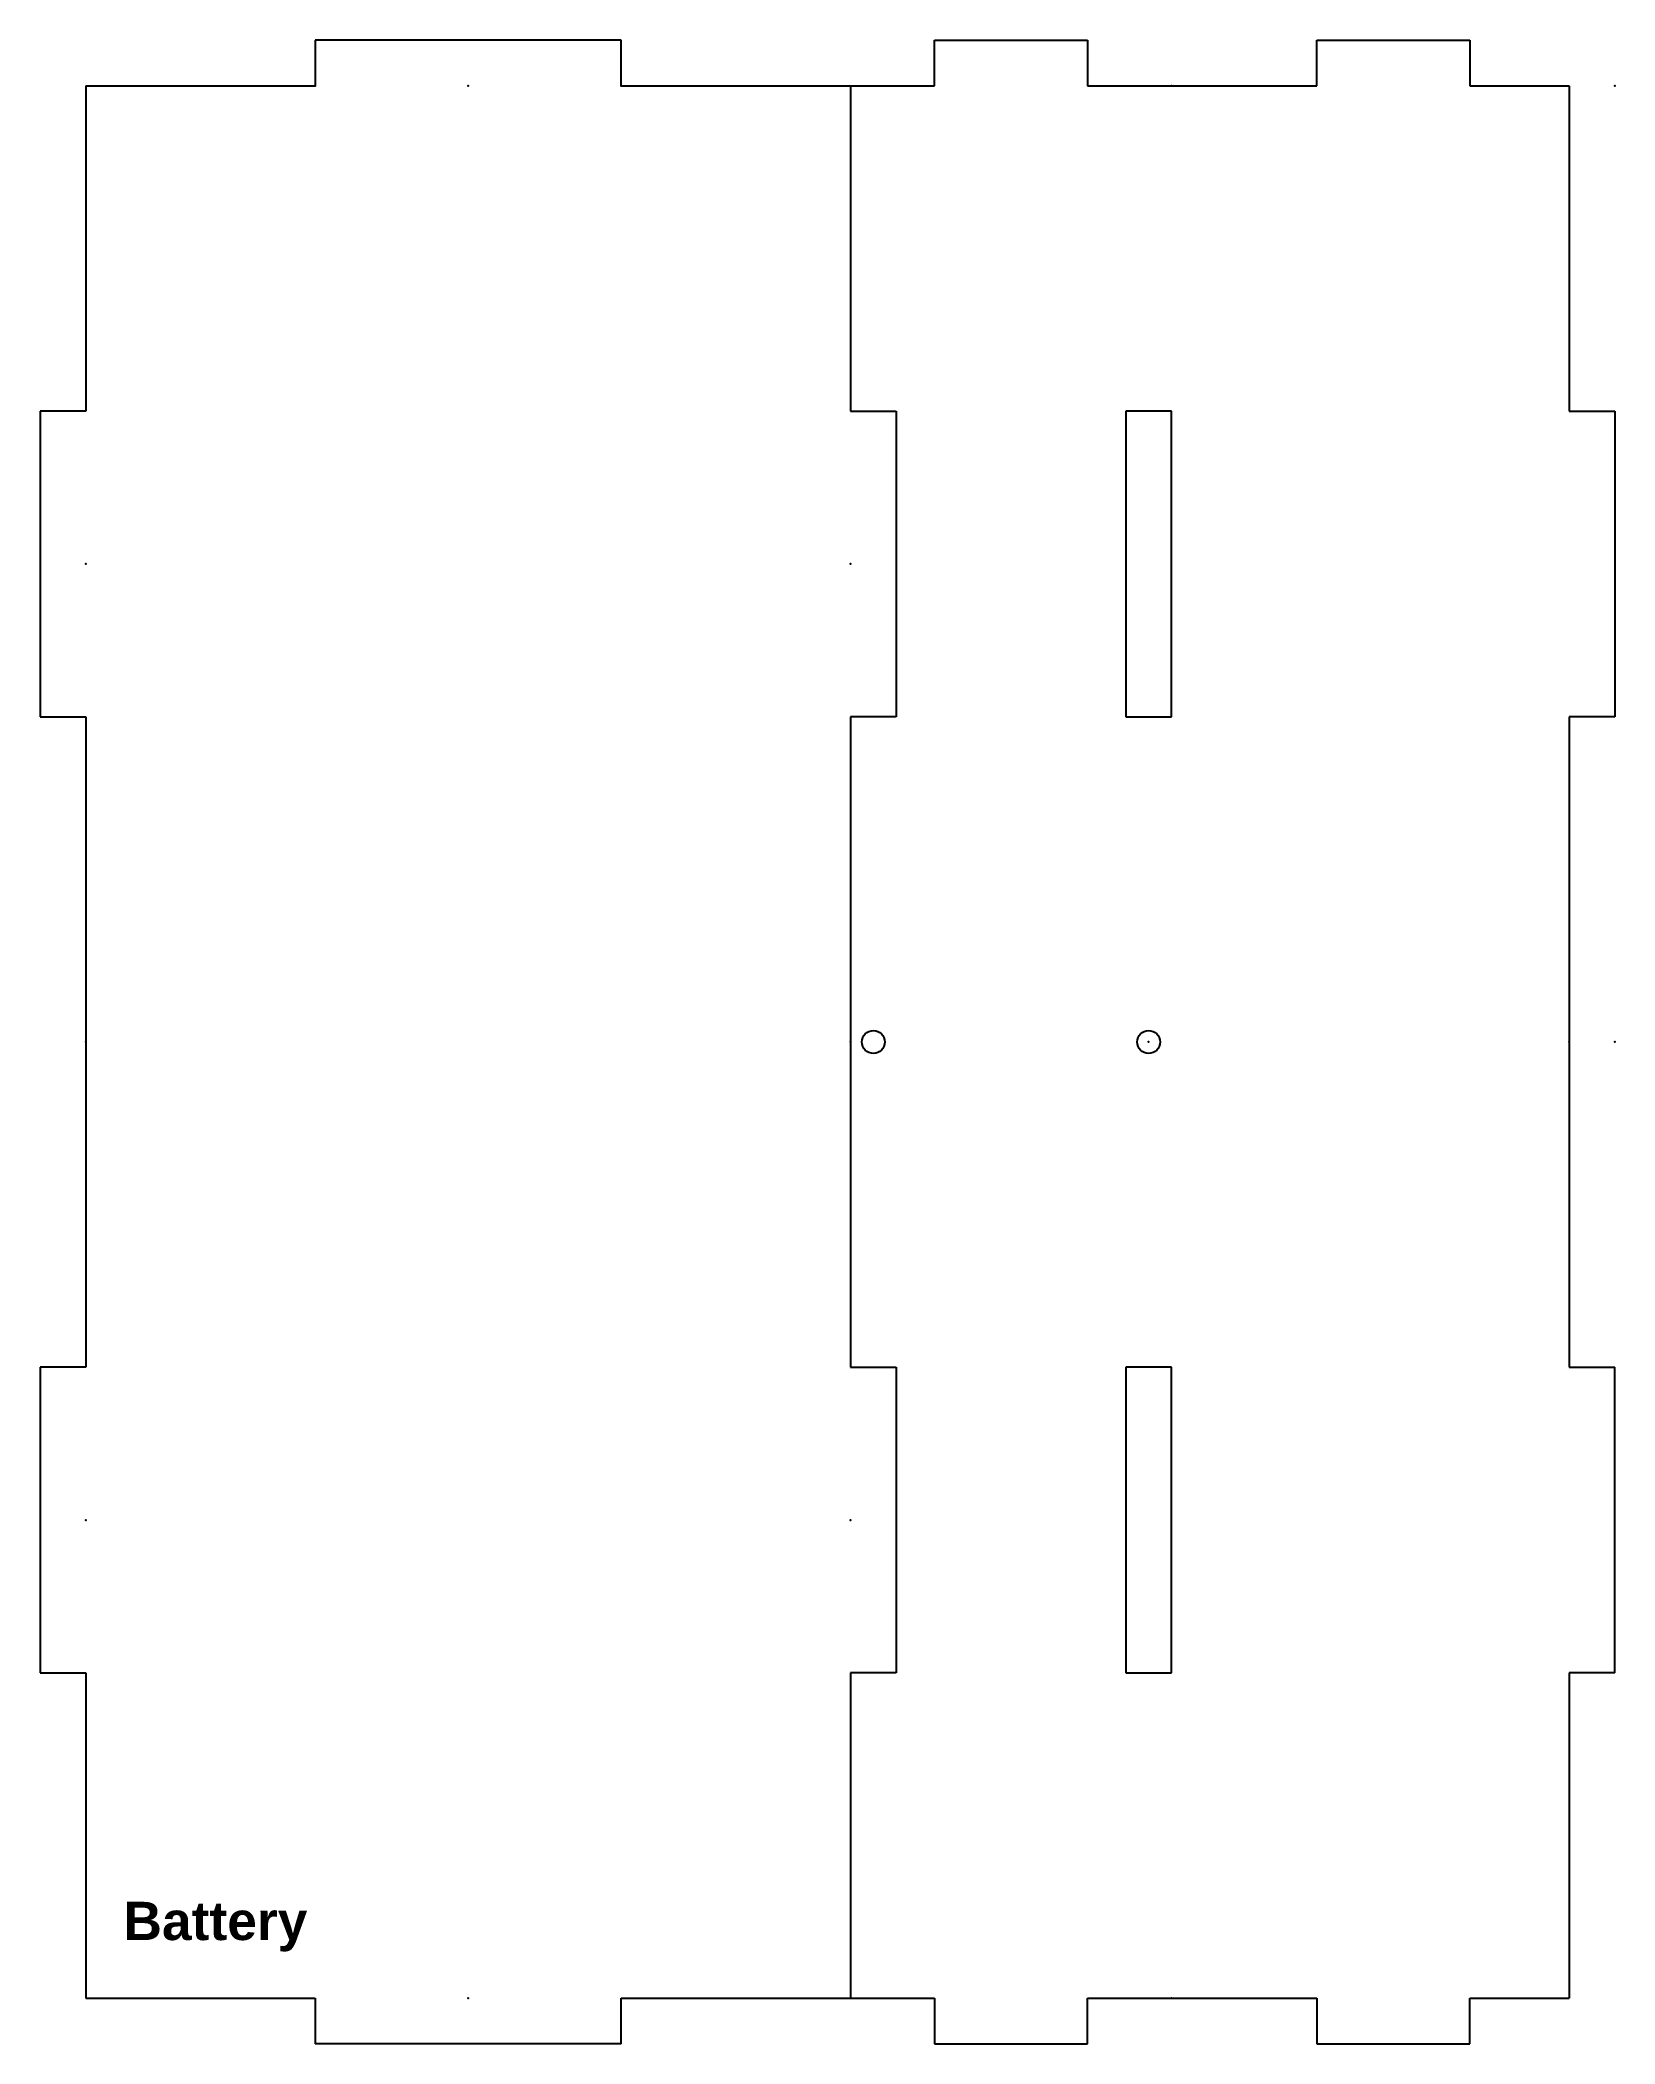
# Model space of a CAD drawing. Header units: millimetres. Extents: x 641 to 847, y 558 to 820.
import ezdxf

# ---------------------------------------------------------------- set-up
doc = ezdxf.new("R2010")
doc.units = ezdxf.units.MM
doc.layers.add('FabLab', color=4, linetype='Continuous', true_color=0x00ffff)
doc.layers.add('FabLab$CUT', color=18, linetype='Continuous', true_color=0x000000)
doc.styles.add('Arial Regular', font='')
doc.styles.get('Arial Regular').set_extended_font_data('Arial')

msp = doc.modelspace()

# ---------------------------------------------------------------- linework, layer by layer
at = {"layer": 'FabLab'}
for p in [(789.36, 813.55), (789.36, 563.55)]:
    msp.add_point(p, dxfattribs=at)
at = {"layer": 'FabLab$CUT'}
for p, q in [((677.36, 819.55), (677.36, 813.55)), ((717.36, 819.55), (677.36, 819.55)), ((717.36, 813.55), (717.36, 819.55)), ((758.36, 813.55), (758.36, 819.55)), ((758.36, 819.55), (778.36, 819.55)), ((778.36, 819.55), (778.36, 813.55)), ((808.36, 813.55), (808.36, 819.55)), ((808.36, 819.55), (828.36, 819.55)), ((828.36, 819.55), (828.36, 813.55)), ((647.36, 813.55), (647.36, 771.05)), ((647.36, 813.55), (677.36, 813.55)), ((717.36, 813.55), (747.36, 813.55)), ((747.36, 813.55), (758.36, 813.55)), ((747.36, 813.55), (747.36, 771.05)), ((778.36, 813.55), (789.36, 813.55)), ((789.36, 813.55), (808.36, 813.55)), ((828.36, 813.55), (841.36, 813.55)), ((841.36, 813.55), (841.36, 771.05)), ((641.36, 771.05), (641.36, 731.05)), ((647.36, 771.05), (641.36, 771.05)), ((747.36, 771.05), (753.36, 771.05)), ((753.36, 771.05), (753.36, 731.05)), ((783.36, 771.05), (783.36, 731.05)), ((789.36, 771.05), (783.36, 771.05)), ((789.36, 731.05), (789.36, 771.05)), ((841.36, 771.05), (847.36, 771.05)), ((847.36, 771.05), (847.36, 731.05)), ((641.36, 731.05), (647.36, 731.05)), ((750.36, 731.05), (747.36, 731.05)), ((747.36, 731.05), (747.36, 688.55)), ((753.36, 731.05), (750.36, 731.05)), ((783.36, 731.05), (789.36, 731.05)), ((844.36, 731.05), (841.36, 731.05)), ((841.36, 731.05), (841.36, 688.55)), ((847.36, 731.05), (844.36, 731.05)), ((647.36, 688.55), (647.36, 646.05)), ((747.36, 688.55), (747.36, 646.05)), ((841.36, 688.55), (841.36, 646.05)), ((641.36, 646.05), (641.36, 606.05)), ((647.36, 646.05), (641.36, 646.05)), ((747.36, 646.05), (753.36, 646.05)), ((753.36, 646.05), (753.36, 606.05)), ((783.36, 646.05), (783.36, 606.05)), ((789.36, 646.05), (783.36, 646.05)), ((789.36, 606.05), (789.36, 646.05)), ((841.36, 646.05), (847.36, 646.05)), ((847.36, 606.05), (847.36, 646.05)), ((641.36, 606.05), (647.36, 606.05)), ((647.36, 606.05), (647.36, 563.55)), ((753.36, 606.05), (747.36, 606.05)), ((747.36, 606.05), (747.36, 563.55)), ((783.36, 606.05), (789.36, 606.05)), ((841.36, 606.05), (841.36, 563.55)), ((847.36, 606.05), (841.36, 606.05)), ((647.36, 563.55), (677.36, 563.55)), ((677.36, 563.55), (677.36, 557.55)), ((717.36, 563.55), (747.36, 563.55)), ((717.36, 557.55), (717.36, 563.55)), ((747.36, 563.55), (758.36, 563.55)), ((758.36, 563.55), (758.36, 557.55)), ((778.36, 557.55), (778.36, 563.55)), ((789.36, 563.55), (808.36, 563.55)), ((808.36, 563.55), (808.36, 557.55)), ((828.36, 557.55), (828.36, 563.55)), ((828.36, 563.55), (841.36, 563.55)), ((717.36, 557.55), (677.36, 557.55)), ((758.36, 557.55), (778.36, 557.55)), ((808.36, 557.55), (828.36, 557.55))]:
    msp.add_line(p, q, dxfattribs=at)
for points in [[(647.36, 731.05), (647.36, 688.55)], [(778.36, 563.55), (789.36, 563.55)]]:
    msp.add_lwpolyline(points, dxfattribs=at)
for centre in [(750.36, 688.55), (786.36, 688.55)]:
    msp.add_circle(centre, 1.5, dxfattribs=at)
for p in [(677.36, 813.55), (697.36, 813.55), (717.36, 813.55), (847.36, 813.55), (647.36, 751.05), (747.36, 751.05), (647.36, 688.55), (747.36, 688.55), (786.36, 688.55), (841.36, 688.55), (847.36, 688.55), (647.36, 626.05), (747.36, 626.05), (697.36, 563.55)]:
    msp.add_point(p, dxfattribs=at)

# ---------------------------------------------------------------- texts
at = {"layer": 'FabLab', "insert": (652.26, 576.13), "char_height": 5, "width": 57.7174, "attachment_point": 1, "style": 'Arial Regular'}
msp.add_mtext('{\\fArial|b1;Battery}', dxfattribs=at)

doc.saveas('drawing.dxf')
